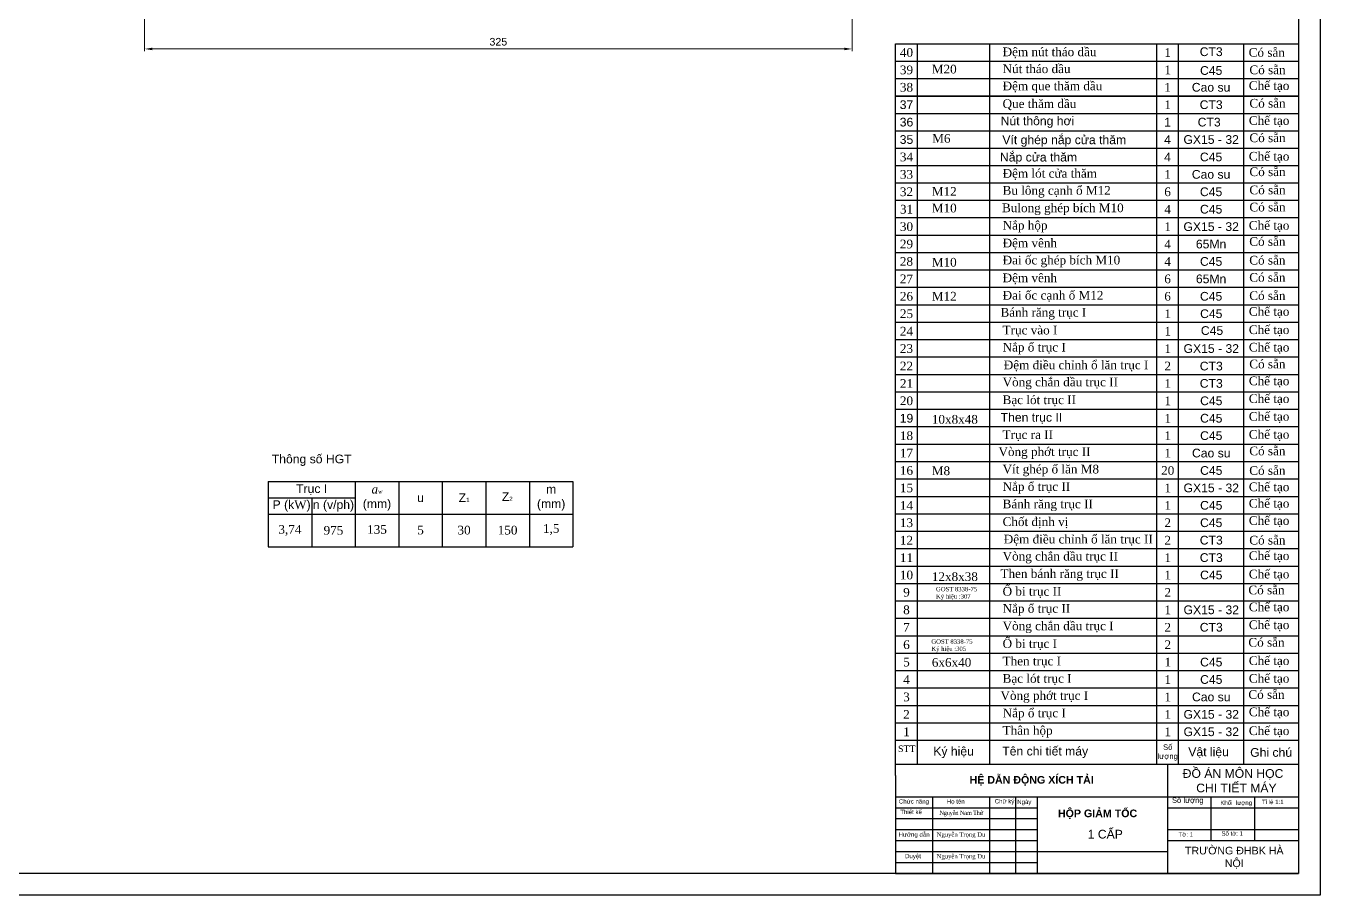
# Paper-space layout 'A0' of a CAD drawing. Header units: millimetres. Extents: x 0 to 1189, y 0 to 841.
# Drawn here: x 594 to 1189, y 0 to 399 of the extents above; entities that cross this region are included whole.
import ezdxf

# ---------------------------------------------------------------- set-up
doc = ezdxf.new("R2010")
doc.units = ezdxf.units.MM
doc.header["$PDMODE"] = 35
doc.layers.get('0').update_dxf_attribs({"lineweight": 30})
doc.layers.add('AM_8', color=1, linetype='Continuous', lineweight=15)
doc.styles.add('Annotative', font='arial.ttf')
doc.styles.add('chu', font='arial.ttf', dxfattribs={"height": 3})
doc.styles.add('chuan', font='times.ttf', dxfattribs={"height": 3})
doc.styles.add('quangcuong', font='arial.ttf', dxfattribs={"height": 4})
doc.styles.get("Standard").update_dxf_attribs({"font": 'isocp.shx'})
doc.styles.add('工程字', font='gbenor.shx', dxfattribs={"bigfont": 'gbcbig.shx'})
doc.dimstyles.new('aaaa$0', dxfattribs={"dimtxt": 3.5, "dimasz": 3.5, "dimexe": 1, "dimexo": 1, "dimgap": 1.5, "dimtad": 1, "dimdsep": 46, "dimtxsty": 'Annotative', "dimcen": 0, "dimclrd": 66, "dimclre": 66, "dimclrt": 2, "dimadec": 0, "dimazin": 2, "dimtp": 0.1, "dimtm": 0.1, "dimtfac": 0.71, "dimtmove": 0, "dimatfit": 3, "dimfxl": 1, "dimlwd": 5, "dimlwe": 5, "dimarcsym": 1})

# ---------------------------------------------------------------- blocks, each defined once
blk = doc.blocks.new('*D216')
at = {"layer": 'AM_8', "color": 66, "lineweight": 5, "transparency": 16777216}
for p, q in [((974.02, 585.64), (974.02, 387.63)), ((649.02, 579.64), (649.02, 387.63)), ((652.52, 388.63), (970.52, 388.63))]:
    blk.add_line(p, q, dxfattribs=at)
at = {"layer": 'AM_8', "color": 66, "transparency": 16777216}
for points in [[(652.52, 389.21), (652.52, 388.05), (649.02, 388.63)], [(970.52, 389.21), (970.52, 388.05), (974.02, 388.63)]]:
    blk.add_solid(points, dxfattribs=at)
at = {"layer": 'Defpoints', "color": 0, "transparency": 16777216}
for p in [(974.02, 586.64), (649.02, 580.64), (974.02, 388.63)]:
    blk.add_point(p, dxfattribs=at)
at = {"layer": 'AM_8', "color": 2, "transparency": 16777216, "insert": (811.52, 391.92), "char_height": 3.5, "attachment_point": 5, "style": 'Annotative'}
blk.add_mtext('325', dxfattribs=at)

psp = doc.layouts.new('A0')

# ---------------------------------------------------------------- linework, layer by layer
for p, q in [((994, 391), (1179, 391)), ((994, 60), (994, 391)), ((1004, 71), (1004, 391)), ((1037.289, 60), (1037.289, 391)), ((1114, 71), (1114, 391)), ((1124, 71), (1124, 391)), ((1154, 71), (1154, 391)), ((994, 383), (1179, 383)), ((994, 375), (1179, 375)), ((1179, 367), (994, 367)), ((994, 367), (1179, 367)), ((994, 359), (1179, 359)), ((994, 351), (1179, 351)), ((994, 343), (1179, 343)), ((1179, 335), (994, 335)), ((1179, 335), (994, 335)), ((1179, 327), (994, 327)), ((1179, 319), (994, 319)), ((1179, 319), (994, 319)), ((1179, 319), (994, 319)), ((1179, 311), (994, 311)), ((1179, 303), (994, 303)), ((1179, 295), (994, 295)), ((1179, 295), (994, 295)), ((1179, 287), (994, 287)), ((1179, 279), (994, 279)), ((1179, 271), (994, 271)), ((1179, 263), (994, 263)), ((1179, 263), (994, 263)), ((1179, 255), (994, 255)), ((1179, 247), (994, 247)), ((1179, 239), (994, 239)), ((1179, 231), (994, 231)), ((1179, 223), (994, 223)), ((1179, 215), (994, 215)), ((1179, 207), (994, 207)), ((1179, 199), (994, 199)), ((1179, 191), (994, 191)), ((705.782, 190), (705.782, 160)), ((705.782, 190), (845.782, 190)), ((705.782, 190), (705.782, 175)), ((745.782, 190), (745.782, 160)), ((765.782, 190), (765.782, 160)), ((785.782, 190), (785.782, 160)), ((805.782, 190), (805.782, 160)), ((825.782, 190), (825.782, 160)), ((845.782, 190), (845.782, 160)), ((705.782, 182.5), (745.782, 182.5)), ((725.782, 182.5), (725.782, 160)), ((1179, 183), (994, 183)), ((705.782, 175), (845.782, 175)), ((1179, 175), (994, 175)), ((1179, 167), (994, 167)), ((705.782, 160), (845.782, 160)), ((1179, 159), (994, 159)), ((1179, 151), (994, 151)), ((1179, 143), (994, 143)), ((1179, 135), (994, 135)), ((1179, 127), (994, 127)), ((1179, 119), (994, 119)), ((1179, 111), (994, 111)), ((1179, 103), (994, 103)), ((1179, 95), (994, 95)), ((1179, 87), (994, 87)), ((1179, 79), (994, 79)), ((1179, 71), (994, 71)), ((1179, 71), (994, 71)), ((1004, 60), (1004, 71)), ((1114, 60), (1114, 71)), ((1124, 60), (1124, 71)), ((1154, 60), (1154, 71)), ((1179, 60), (994, 60)), ((994, 55), (994, 60)), ((1119, 10), (1119, 60)), ((994, 55), (994, 10)), ((1179, 45), (994, 45)), ((1011, 45), (1011, 10)), ((1037.096, 45), (1037.096, 10)), ((1049, 45), (1049, 10)), ((1059, 45), (1059, 10)), ((1139, 25), (1139, 45)), ((1159, 25), (1159, 45)), ((1059, 40), (994, 40)), ((1179, 40), (1119, 40)), ((1059, 35), (994, 35)), ((1059, 30), (994, 30)), ((1179, 30), (1119, 30)), ((1059, 25), (994, 25)), ((1179, 25), (1119, 25)), ((994, 20), (1119, 20)), ((994, 15), (1059, 15)), ((994, 10), (1179, 10)), ((1179, 10), (1119, 10))]:
    psp.add_line(p, q)
for points in [[(1189, 841), (1189, 0), (0, 0)], [(1179, 831), (1179, 10), (20, 10)]]:
    psp.add_lwpolyline(points)

# ---------------------------------------------------------------- texts
for s, insert, char_height, width, attachment_point, style in [('40', (999, 386.978), 4, 10, 5, 'chuan'), ('\\pi4;Đệm nút tháo dầu', (1039.148, 386.799), 4, 66.92679, 4, 'chuan'), ('1', (1118.97, 387), 4, 9.9398, 5, 'chuan'), ('{\\fArial|b0|i0|c0|p34;CT3}', (1138.97, 387.331), 4, 30.0602, 5, '工程字'), ('\\pi4;Có sẵn', (1152.185, 387), 4, 25, 4, 'chuan'), ('39', (999, 378.978), 4, 10, 5, 'chuan'), ('\\pxi1;M20', (1006.647, 379.348), 4, 66.92679, 4, 'chuan'), ('\\pi4;Nút tháo dầu', (1039.148, 379.497), 4, 66.92679, 4, 'chuan'), ('1', (1118.976, 379), 4, 9.95182, 5, 'chuan'), ('{\\fArial|b0|i0|c0|p34;C45}', (1138.964, 378.703), 4, 30.07221, 5, '工程字'), ('\\pi4;Có sẵn', (1152.529, 379), 4, 25, 4, 'chuan'), ('38', (999, 371), 4, 10, 5, 'chuan'), ('\\pi4;Đệm que thăm dầu', (1039.148, 371), 4, 66.92679, 4, 'chuan'), ('1', (1118.922, 371), 4, 9.84369, 5, 'chuan'), ('{\\fArial|b0|i0|c0|p34;Cao su}', (1138.916, 371), 4, 30.16833, 5, '工程字'), ('\\pi4;Chế tạo ', (1152.263, 371.296), 4, 25, 4, 'chuan'), ('37', (999, 363), 4, 10, 5, 'quangcuong'), ('\\pi4;Que thăm dầu', (1039.148, 363), 4, 66.92679, 4, 'chuan'), ('1', (1118.964, 363), 4, 9.92779, 5, 'chuan'), ('{\\fArial|b0|i0|c0|p34;CT3}', (1138.958, 363), 4, 30.08423, 5, '工程字'), ('\\pi4;Có sẵn', (1152.529, 363.658), 4, 25, 4, 'chuan'), ('36', (999, 355), 4, 10, 5, 'quangcuong'), ('  Nút thông hơi', (1039.148, 355), 4, 66.92679, 4, 'quangcuong'), ('1', (1118.904, 355), 4, 9.80765, 5, 'quangcuong'), ('CT3', (1138.039, 354.996), 4, 30.19235, 5, 'quangcuong'), ('\\pi4;Chế tạo ', (1152.263, 355.26), 4, 25, 4, 'chuan'), ('35', (999, 347), 4, 10, 5, 'quangcuong'), ('\\pxi1;M6', (1006.826, 347.514), 4, 66.92679, 4, 'chuan'), ('Vít ghép nắp cửa thăm', (1043.045, 346.295), 4, 76.71112, 4, 'quangcuong'), ('4', (1118.91, 347), 4, 9.81966, 5, 'quangcuong'), ('{\\fArial|b0|i0|c0|p34;GX15 - 32}', (1138.952, 347), 4, 30.09624, 5, '工程字'), ('\\pi4;Có sẵn', (1152.529, 347.796), 4, 25, 4, 'chuan'), ('\\pxt1;34', (999, 339), 4, 10, 5, 'chuan'), ('   Nắp cửa thăm', (1037.289, 338.336), 4, 76.71112, 4, 'quangcuong'), ('4', (1118.916, 339), 4, 9.83167, 5, 'quangcuong'), ('C45', (1138.91, 339), 4, 30.18034, 5, 'quangcuong'), ('\\pi4;Chế tạo ', (1152.263, 338.839), 4, 25, 4, 'chuan'), ('33', (999, 331), 4, 10, 5, 'chuan'), ('\\pi4;Đệm lót cửa thăm', (1039.148, 331), 4, 66.92679, 4, 'chuan'), ('1', (1118.922, 331), 4, 9.84369, 5, 'chuan'), ('{\\fArial|b0|i0|c0|p34;Cao su}', (1138.916, 331), 4, 30.16833, 5, '工程字'), ('\\pi4;Có sẵn', (1152.529, 332.203), 4, 25, 4, 'chuan'), ('32', (999, 323), 4, 10, 5, 'chuan'), ('\\pxi1;M12', (1006.647, 323.192), 4, 66.92679, 4, 'chuan'), ('\\pi4;Bu lông cạnh ổ M12', (1039.148, 323), 4, 66.92679, 4, 'chuan'), ('6', (1118.928, 323), 4, 9.8557, 5, 'chuan'), ('{\\fArial|b0|i0|c0|p34;C45}', (1138.922, 323), 4, 30.15631, 5, '工程字'), ('\\pi4;Có sẵn', (1152.529, 323.849), 4, 25, 4, 'chuan'), ('31', (999.021, 315), 4, 10, 5, 'chuan'), ('\\pxi1;M10', (1006.647, 315.527), 4, 66.92679, 4, 'chuan'), (' Bulong ghép bích M10', (1041.377, 315), 4, 85.00069, 4, 'chuan'), ('4', (1118.952, 315), 4, 9.90376, 5, 'chuan'), ('{\\fArial|b0|i0|c0|p34;C45}', (1138.94, 315), 4, 30.12027, 5, '工程字'), ('\\pi4;Có sẵn', (1152.529, 315.98), 4, 25, 4, 'chuan'), ('\\pi4;Nắp hộp', (1039.148, 307), 4, 90.9805, 4, 'chuan'), ('\\pi4;Chế tạo ', (1152.263, 307.099), 4, 25, 4, 'chuan'), ('30', (999, 307), 4, 10, 5, 'chuan'), ('1', (1118.958, 307), 4, 9.91577, 5, 'chuan'), ('{\\fArial|b0|i0|c0|p34;GX15 - 32}', (1138.952, 307), 4, 30.09624, 5, '工程字'), ('29', (999, 299), 4, 10, 5, 'chuan'), ('\\pi4;Đệm vênh', (1039.148, 299), 4, 66.92679, 4, 'chuan'), ('4', (1118.934, 299), 4, 9.86772, 5, 'chuan'), ('{\\fArial|b0|i0|c0|p34;65Mn}', (1138.928, 299), 4, 30.1443, 5, '工程字'), ('\\pi4;Có sẵn', (1152.458, 300.194), 4, 25, 4, 'chuan'), ('28', (998.978, 291), 4, 10.04414, 5, 'chuan'), ('\\pxi1;M10', (1006.647, 290.641), 4, 66.92679, 4, 'chuan'), ('\\pi4;Đai ốc ghép bích M10', (1039.148, 291), 4, 66.92679, 4, 'chuan'), ('4', (1118.946, 291), 4, 9.89175, 5, 'chuan'), ('{\\fArial|b0|i0|c0|p34;C45}', (1138.934, 291), 4, 30.13228, 5, '工程字'), ('\\pi4;Có sẵn', (1152.458, 291.579), 4, 25, 4, 'chuan'), ('\\pi4;Đệm vênh', (1039.148, 283), 4, 66.92679, 4, 'chuan'), ('\\pi4;Có sẵn', (1152.458, 283.691), 4, 25, 4, 'chuan'), ('27', (999, 283.03), 4, 10, 5, 'chuan'), ('6', (1118.934, 283), 4, 9.86772, 5, 'chuan'), ('{\\fArial|b0|i0|c0|p34;65Mn}', (1138.928, 283), 4, 30.1443, 5, '工程字'), ('26', (999, 275), 4, 10, 5, 'chuan'), ('\\pxi1;M12', (1006.647, 275.063), 4, 66.92679, 4, 'chuan'), ('\\pi4;Đai ốc cạnh ổ M12', (1039.148, 275), 4, 66.92679, 4, 'chuan'), ('6', (1118.946, 275), 4, 9.89175, 5, 'chuan'), ('{\\fArial|b0|i0|c0|p34;C45}', (1138.934, 275), 4, 30.13228, 5, '工程字'), ('\\pi4;Có sẵn', (1152.458, 275.304), 4, 25, 4, 'chuan'), ('25', (999, 267), 4, 10, 5, 'chuan'), ('  Bánh răng trục I', (1039.148, 267), 4, 66.92679, 4, 'chuan'), ('1', (1119, 267), 4, 10, 5, 'chuan'), ('{\\fArial|b0|i0|c0|p34;C45}', (1139, 267), 4, 30, 5, '工程字'), ('\\pi4;Chế tạo ', (1152.263, 267.564), 4, 25, 4, 'chuan'), ('\\pi4;Trục vào I', (1039.148, 259), 4, 66.92679, 4, 'chuan'), ('\\pi4;Chế tạo ', (1152.263, 259.177), 4, 25, 4, 'chuan'), ('24', (999, 259), 4, 10, 5, 'chuan'), ('1', (1119, 259), 4, 10, 5, 'chuan'), ('{\\fArial|b0|i0|c0|p34;C45}', (1139.348, 259.264), 4, 30.03617, 5, '工程字'), ('23', (999, 251), 4, 10, 5, 'chuan'), ('\\pi4;Nắp ổ trục I', (1039.148, 251), 4, 66.92679, 4, 'chuan'), ('1', (1119, 251), 4, 10, 5, 'chuan'), ('{\\fArial|b0|i0|c0|p34;GX15 - 32}', (1139, 251), 4, 30, 5, '工程字'), ('\\pi4;Chế tạo ', (1152.263, 251.139), 4, 25, 4, 'chuan'), ('22', (999, 243), 4, 10, 5, 'chuan'), ('   Đệm điều chỉnh ổ lăn trục I', (1039.148, 243), 4, 74.85226, 4, 'chuan'), ('2', (1119, 243), 4, 10, 5, 'chuan'), ('{\\fArial|b0|i0|c0|p34;CT3}', (1139, 242.958), 4, 30, 5, '工程字'), ('\\pi4;Có sẵn', (1152.458, 243.897), 4, 25, 4, 'chuan'), ('\\pi4,t4;Vòng chắn dầu trục II', (1039.148, 235), 4, 66.92679, 4, 'chuan'), ('\\pi4;Chế tạo ', (1152.263, 235.67), 4, 25, 4, 'chuan'), ('21', (999, 235), 4, 10, 5, 'chuan'), ('1 ', (1119, 235), 4, 10, 5, 'chuan'), ('{\\fArial|b0|i0|c0|p34;CT3}', (1139, 235), 4, 30, 5, '工程字'), ('20', (999, 227), 4, 10, 5, 'chuan'), ('\\pi4;Bạc lót trục II', (1039.148, 227), 4, 66.92679, 4, 'chuan'), ('1', (1119, 227), 4, 10, 5, 'chuan'), ('{\\fArial|b0|i0|c0|p34;C45}', (1139, 227), 4, 30, 5, '工程字'), ('\\pi4;Chế tạo ', (1152.263, 227.521), 4, 25, 4, 'chuan'), ('19', (999, 219), 4, 10, 5, 'quangcuong'), ('\\pxi1;10x8x48', (1006.647, 218.503), 4, 66.92679, 4, 'chuan'), ('  Then trục II', (1039.148, 219), 4, 66.92679, 4, 'quangcuong'), ('1', (1119, 219), 4, 10, 5, 'chuan'), ('{\\fArial|b0|i0|c0|p34;C45}', (1139, 219), 4, 30, 5, '工程字'), ('\\pi4;Chế tạo ', (1152.263, 219.364), 4, 25, 4, 'chuan'), ('\\pi4;Chế tạo ', (1152.263, 211.098), 4, 25, 4, 'chuan'), ('18', (999, 211), 4, 10, 5, 'chuan'), ('\\pi4;Trục ra II', (1039.148, 211), 4, 66.92679, 4, 'chuan'), ('1', (1119, 211), 4, 10, 5, 'chuan'), ('{\\fArial|b0|i0|c0|p34;C45}', (1139, 211), 4, 30, 5, '工程字'), ('Thông số HGT', (725.782, 199.717), 4, 40, 5, 'chu'), ('17', (999, 203), 4, 10, 5, 'chuan'), (' Vòng phớt trục II', (1039.746, 203), 4, 66.92679, 4, 'chuan'), ('1', (1119, 203), 4, 10, 5, 'chuan'), ('{\\fArial|b0|i0|c0|p34;Cao su}', (1139, 203), 4, 30, 5, '工程字'), ('\\pi4;Có sẵn', (1152.458, 203.975), 4, 25, 4, 'chuan'), ('16', (999, 195), 4, 10, 5, 'chuan'), ('\\pxi1;M8', (1006.647, 194.851), 4, 66.92679, 4, 'chuan'), ('\\pi4;Vít ghép ổ lăn M8', (1039.148, 195), 4, 66.92679, 4, 'chuan'), ('20', (1119, 195), 4, 10, 5, 'chuan'), ('C45', (1139, 195), 4, 30, 5, 'quangcuong'), ('\\pi4;Có sẵn', (1152.458, 195), 4, 25, 4, 'chuan'), ('Trục I', (725.782, 186.25), 4, 40, 5, 'chu'), ('{\\fTimes New Roman|b0|i1|c238|p18;a\\H0.5x;w\\fTimes New Roman|b0|i1|c0|p18; \\P}(mm)', (755.782, 182.5), 4, 20, 5, 'chu'), ('Z{\\H0.5x;1}', (795.782, 182.5), 4, 20, 5, 'chu'), ('Z{\\H0.5x;2}', (815.587, 182.979), 4, 20.38932, 5, 'chu'), ('m\\P(mm)', (835.782, 182.5), 4, 20, 5, 'chu'), ('15', (999, 187), 4, 10, 5, 'chuan'), ('\\pi4;Nắp ổ trục II', (1039.148, 187), 4, 66.92679, 4, 'chuan'), ('1', (1119, 187), 4, 10, 5, 'chuan'), ('{\\fArial|b0|i0|c0|p34;GX15 - 32}', (1139, 187), 4, 30, 5, '工程字'), ('\\pi4;Chế tạo ', (1152.263, 187.003), 4, 25, 4, 'chuan'), (' P (k{\\fTimes New Roman|b0|i0|c163|p18;W})', (715.782, 178.75), 4, 20, 5, 'chu'), ('n (v/ph)', (735.782, 178.75), 4, 20, 5, 'chu'), ('u', (775.782, 182.5), 4, 20, 5, 'chu'), ('14', (999, 179), 4, 10, 5, 'chuan'), ('\\pi4;Bánh răng trục II', (1039.148, 179), 4, 67.9914, 4, 'chuan'), ('1', (1119, 179), 4, 10, 5, 'chuan'), ('{\\fArial|b0|i0|c0|p34;C45}', (1139, 179), 4, 30, 5, '工程字'), ('\\pi4;Chế tạo ', (1152.263, 179.434), 4, 25, 4, 'chuan'), ('13', (999, 171), 4, 10, 5, 'chuan'), ('\\pi4;Chốt định vị', (1039.148, 171), 4, 66.92679, 4, 'chuan'), ('2', (1118.988, 171), 4, 9.97585, 5, 'chuan'), ('{\\fArial|b0|i0|c0|p34;C45}', (1138.976, 171), 4, 30.04818, 5, '工程字'), ('\\pi4;Chế tạo ', (1152.263, 171.529), 4, 25, 4, 'chuan'), ('3,74', (715.782, 167.5), 4, 20, 5, 'chuan'), ('975', (735.782, 167.5), 4, 20, 5, 'chuan'), ('135', (755.782, 167.91), 4, 20, 5, 'chuan'), ('5', (775.782, 167.657), 4, 20, 5, 'chuan'), ('30', (795.782, 167.611), 4, 20, 5, 'chuan'), ('150', (815.782, 167.611), 4, 20, 5, 'chuan'), ('1,5', (835.782, 167.907), 4, 20, 5, 'chuan'), ('12', (999, 163), 4, 10, 5, 'chuan'), ('   Đệm điều chỉnh ổ lăn trục II', (1039.148, 163), 4, 74.85226, 4, 'chuan'), ('2', (1119, 163), 4, 10, 5, 'chuan'), ('{\\fArial|b0|i0|c0|p34;CT3}', (1139, 163), 4, 30, 5, '工程字'), ('\\pi4;Có sẵn', (1152.464, 163), 4, 25, 4, 'chuan'), ('11', (999, 155), 4, 10, 5, 'chuan'), ('\\pi4,t4;Vòng chắn dầu trục II', (1039.148, 155), 4, 66.92679, 4, 'chuan'), ('1 ', (1119, 155), 4, 10, 5, 'chuan'), ('{\\fArial|b0|i0|c0|p34;CT3}', (1139, 155), 4, 30, 5, '工程字'), ('\\pi4;Chế tạo ', (1152.263, 155.381), 4, 25, 4, 'chuan'), ('10', (999, 147), 4, 10, 5, 'chuan'), ('  Then bánh răng trục II', (1039.148, 147), 4, 66.92679, 4, 'chuan'), ('1', (1119, 147), 4, 10, 5, 'chuan'), ('{\\fArial|b0|i0|c0|p34;C45}', (1139, 147), 4, 30, 5, '工程字'), ('\\pi4;Chế tạo ', (1152.263, 146.95), 4, 25, 4, 'chuan'), ('\\pxi1;12x8x38', (1006.647, 146.256), 4, 66.92679, 4, 'chuan'), ('\\pi4,t4;Ổ bi trục II', (1039.148, 139), 4, 66.92679, 4, 'chuan'), ('9', (999, 139), 4, 10, 5, 'chuan'), ('\\pxi1;GOST 8338-75\\PKý hiệu :307', (1010.542, 138.548), 2, 66.92679, 4, 'chuan'), ('2', (1119, 139), 4, 10, 5, 'chuan'), ('\\pi4;Có sẵn', (1152.054, 140.11), 4, 25, 4, 'chuan'), ('8', (999, 131), 4, 10, 5, 'chuan'), ('\\pi4;Nắp ổ trục II', (1039.148, 131), 4, 66.92679, 4, 'chuan'), ('1', (1119, 131), 4, 10, 5, 'chuan'), ('{\\fArial|b0|i0|c0|p34;GX15 - 32}', (1139, 131), 4, 30, 5, '工程字'), ('\\pi4;Chế tạo ', (1152.263, 131.851), 4, 25, 4, 'chuan'), ('7', (999, 123), 4, 10, 5, 'chuan'), ('\\pi4;Vòng chắn dầu trục I', (1039.148, 123), 4, 66.92679, 4, 'chuan'), ('2', (1119, 123), 4, 10, 5, 'chuan'), ('{\\fArial|b0|i0|c0|p34;CT3}', (1139, 123), 4, 30, 5, '工程字'), ('\\pi4;Chế tạo ', (1152.263, 123.647), 4, 25, 4, 'chuan'), ('\\pi4;Ổ bi trục I', (1039.148, 115), 4, 66.92679, 4, 'chuan'), ('6', (999, 115), 4, 10, 5, 'chuan'), ('\\pxi1;GOST 8338-75\\PKý hiệu :305', (1008.421, 114.486), 2, 66.92679, 4, 'chuan'), ('2', (1119.03, 115), 4, 10.06029, 5, 'chuan'), ('\\pi4;Có sẵn', (1152.054, 116.067), 4, 25, 4, 'chuan'), ('5', (999, 107), 4, 10, 5, 'chuan'), ('\\pxi1;6x6x40', (1006.647, 106.851), 4, 66.92679, 4, 'chuan'), ('\\pi4;Then trục I', (1039.148, 107), 4, 66.92679, 4, 'chuan'), ('1', (1119.03, 107), 4, 10.06029, 5, 'chuan'), ('{\\fArial|b0|i0|c0|p34;C45}', (1139, 107), 4, 30, 5, '工程字'), ('\\pi4;Chế tạo ', (1152.263, 107.17), 4, 25, 4, 'chuan'), ('\\pi4;Bạc lót trục I', (1039.148, 99), 4, 66.92679, 4, 'chuan'), ('{\\fArial|b0|i0|c0|p34;C45}', (1139, 99), 4, 30, 5, '工程字'), ('\\pi4;Chế tạo ', (1152.263, 99.036), 4, 25, 4, 'chuan'), ('4', (999, 99), 4, 10, 5, 'chuan'), ('1', (1119, 99), 4, 10, 5, 'chuan'), ('3', (999, 91), 4, 10, 5, 'chuan'), ('  Vòng phớt trục I', (1039.148, 91), 4, 66.92679, 4, 'chuan'), ('1', (1119, 91), 4, 10, 5, 'chuan'), ('{\\fArial|b0|i0|c0|p34;Cao su}', (1139, 91), 4, 30, 5, '工程字'), ('\\pi4;Có sẵn', (1152.054, 92.104), 4, 25, 4, 'chuan'), ('2', (999, 83), 4, 10, 5, 'chuan'), ('\\pi4;Nắp ổ trục I', (1039.192, 83), 4, 66.8825, 4, 'chuan'), ('1', (1119, 83), 4, 10, 5, 'chuan'), ('{\\fArial|b0|i0|c0|p34;GX15 - 32}', (1139, 83), 4, 30, 5, '工程字'), ('\\pi4;Chế tạo ', (1152.263, 83.641), 4, 25, 4, 'chuan'), ('\\pi4;Thân hộp', (1039.148, 75), 4, 66.92679, 4, 'chuan'), ('\\pi4;Chế tạo ', (1152.263, 75), 4, 25, 4, 'chuan'), ('1', (999, 75), 4, 10, 5, 'chuan'), ('1', (1119, 75), 4, 10, 5, 'chuan'), ('{\\fArial|b0|i0|c0|p34;GX15 - 32}', (1139, 75), 4, 30, 5, '工程字'), ('{\\H0.5x;\\P} {\\H0.75x;STT}', (998.398, 68.868), 4, 10, 5, 'chuan'), ('Ký hiệu', (1020.644, 65.5), 4, 33.28888, 5, 'quangcuong'), ('Tên{\\fArial|b0|i0|c134|p34; }chi{\\fArial|b0|i0|c134|p34; }tiết{\\fArial|b0|i0|c134|p34; }máy', (1043, 68.132), 4, 49.48392, 1, 'quangcuong'), ('Số l{\\fArial|b0|i0|c163|p34;ư}ợng', (1119, 65.5), 2.5, 10, 5, 'quangcuong'), ('Vật{\\fArial|b0|i0|c134|p34; }liệu', (1128.451, 67.813), 4, 23.20577, 1, 'quangcuong'), ('Ghi{\\fArial|b0|i0|c134|p34; }chú', (1166.5, 65.5), 4, 25, 5, 'quangcuong'), ('{\\fArial|b0|i0|c238|p34;Đ}Ồ{\\fArial|b0|i0|c134|p34; }ÁN{\\fArial|b0|i0|c134|p34; }MÔN{\\fArial|b0|i0|c134|p34; }HỌC{\\fArial|b0|i0|c134|p34;\\P}  CHI{\\fArial|b0|i0|c134|p34; }TIẾT{\\fArial|b0|i0|c134|p34; }MÁY', (1149, 52.5), 4, 60, 5, 'quangcuong'), ('Chức năng', (995.506, 44.063), 2, 15.39548, 1, 'quangcuong'), ('Họ tên', (1017.503, 44.06), 2, 15.39548, 1, 'quangcuong'), ('Chữ ký', (1039.539, 44.098), 2, 15.39548, 1, 'quangcuong'), ('Ngày', (1049.854, 43.852), 2, 15.39548, 1, 'quangcuong'), ('Số{\\fArial|b0|i0|c134|p34; }l{\\fArial|b0|i0|c163|p34;ư}ợng', (1120.925, 44.834), 2.5, 24.11646, 1, 'quangcuong'), ('Khối {\\fArial|b0|i0|c134|p34; }l{\\fArial|b0|i0|c163|p34;ư}ợng', (1143.172, 43.436), 2, 24.11646, 1, 'quangcuong'), ('Tỉ{\\fArial|b0|i0|c134|p34; }lệ 1:1', (1162.315, 43.795), 2, 24.11646, 1, 'quangcuong'), ('Thiết kế', (996.157, 39.192), 2, 15.39548, 1, 'quangcuong'), ('{\\T0.9;Nguyễn Nam Thứ}', (1024.048, 37.5), 2, 26.09584, 5, 'chuan'), ('1 CẤP', (1090.304, 29.994), 4, 32.45994, 2, 'quangcuong'), ('Hướng dẫn', (1002.5, 27.5), 2, 17, 5, 'quangcuong'), ('Nguyễn Trọng Du', (1024.048, 27.5), 2, 26.09584, 5, 'chuan'), ('Tờ: 1', (1123.995, 28.844), 2, 24.11646, 1, 'quangcuong'), ('Số{\\fArial|b0|i0|c134|p34; }tờ: 1', (1143.675, 29.309), 2, 24.11646, 1, 'quangcuong'), ('Duyệt', (998.335, 18.95), 2, 15.39548, 1, 'quangcuong'), ('Nguyễn Trọng Du', (1024.048, 17.5), 2, 26.09584, 5, 'chuan'), ('TR{\\fArial|b0|i0|c163|p34;Ư}ỜNG {\\fArial|b0|i0|c238|p34;Đ}HBK HÀ NỘI', (1149.555, 22.195), 3.5, 47.80218, 2, 'quangcuong')]:
    psp.add_mtext(s, dxfattribs=dict(insert=insert, char_height=char_height, width=width, attachment_point=attachment_point, style=style))
at = {"char_height": 3.5}
for s, insert, width, attachment_point in [('{\\fArial|b1|i0|c0|p34;HỆ DẪN ĐỘNG XÍCH TẢI}', (1056.5, 52.5), 125, 5), ('{\\fArial|b1|i0|c0|p34;HỘP GIẢM TỐC}', (1068.576, 39.298), 70, 1)]:
    psp.add_mtext(s, dxfattribs=dict(at, insert=insert, width=width, attachment_point=attachment_point))

# ---------------------------------------------------------------- dimensions: what is measured, and where the dimension line sits
at = {"layer": 'AM_8'}
dim = psp.add_linear_dim(base=(974.024, 388.631), p1=(649.024, 580.643), p2=(974.024, 586.643), dimstyle='aaaa$0', dxfattribs=at)
dim.commit()
dim.dimension.update_dxf_attribs({"geometry": '*D216', "text_midpoint": (811.524, 391.919)})

doc.saveas('drawing.dxf')
